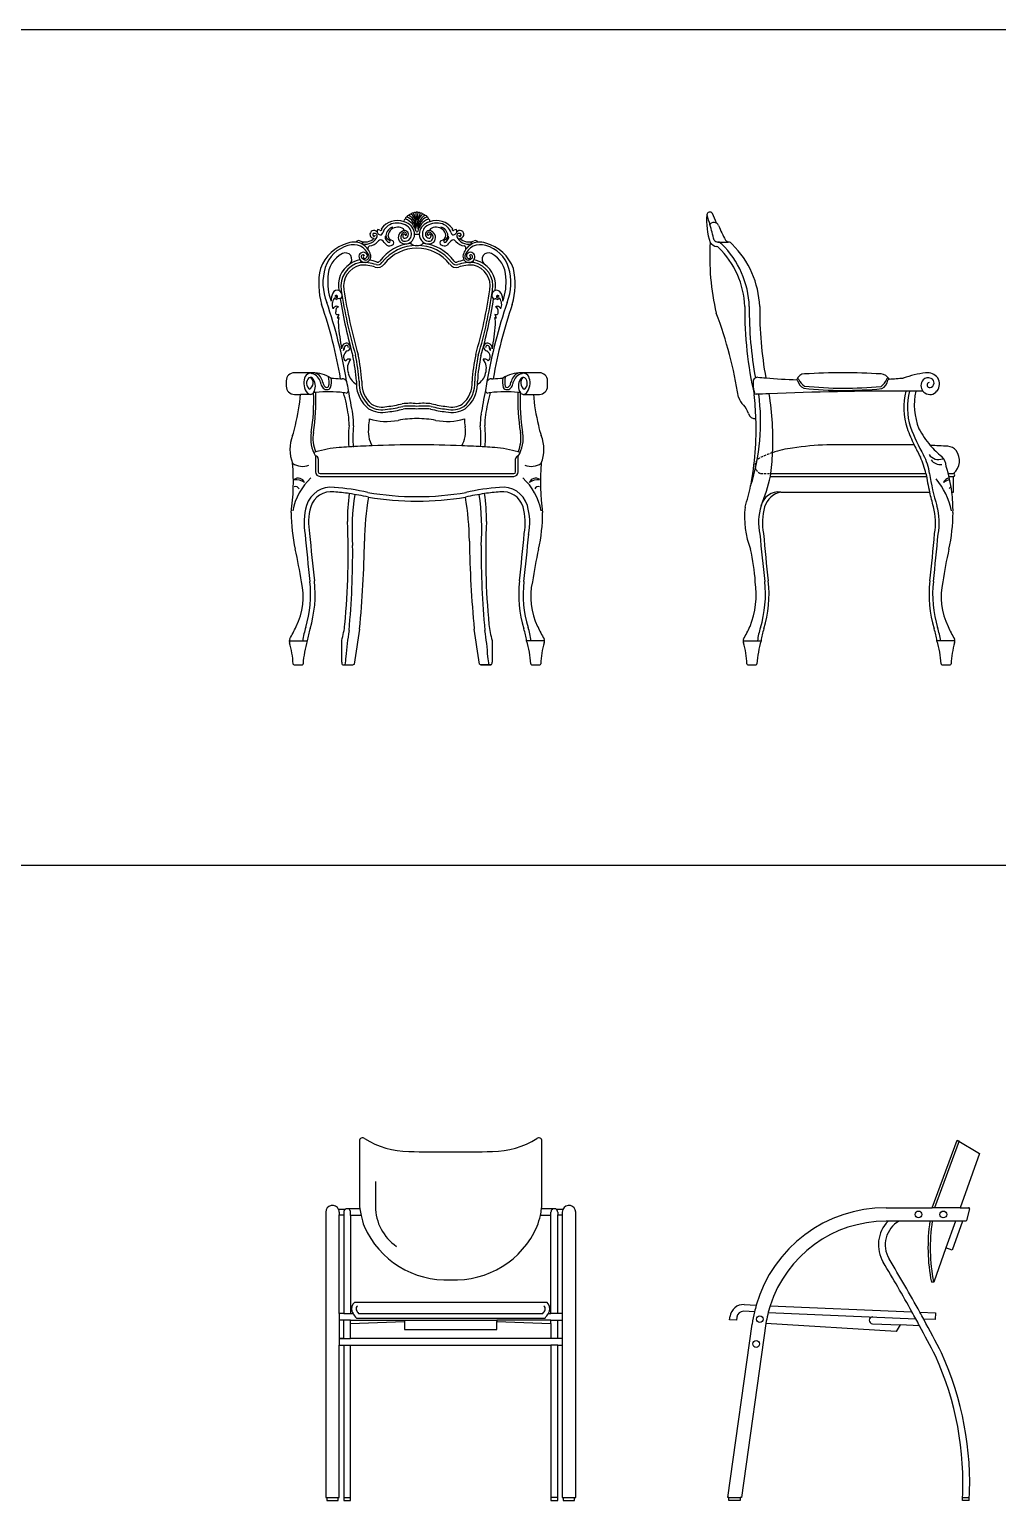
# Model space of a CAD drawing. Header units: millimetres. Extents: x -5421 to 13641, y 22290 to 34305.
# Drawn here: x -1442 to 707, y 24982 to 28247 of the extents above; entities that cross this region are included whole.
import ezdxf

# ---------------------------------------------------------------- set-up
doc = ezdxf.new("R2010")
doc.units = ezdxf.units.MM
doc.linetypes.add('DASHED', pattern=[0.75, 0.5, -0.25])
doc.layers.add('www.cad-blocks.net', color=7, linetype='Continuous')

# ---------------------------------------------------------------- blocks, each defined once
blk = doc.blocks.new('A$C0C622D93')
for p, q in [((284.7, 955.7), (295.3, 955.7)), ((0, 630.5), (0, 618.5)), ((58.1, 648.5), (18, 648.5)), ((562, 648.5), (521.9, 648.5)), ((580, 618.5), (580, 630.5)), ((18, 600.5), (31.6, 600.5)), ((53.8, 600.5), (31.6, 600.5)), ((526.2, 600.5), (548.4, 600.5)), ((548.4, 600.5), (562, 600.5)), ((65, 463.4), (65, 428.5)), ((71, 457.4), (71, 428.5)), ((509, 428.5), (509, 457.4)), ((515, 428.5), (515, 463.4)), ((75, 424.5), (505, 424.5)), ((75, 418.5), (505, 418.5)), ((6.7, 53.5), (46.6, 53.5)), ((573.3, 53.5), (533.4, 53.5)), ((17.4, 0), (34.9, 0)), ((125.6, 0), (147.9, 0)), ((454.4, 0), (432.1, 0)), ((432.1, 0), (454.4, 0)), ((545.1, 0), (562.6, 0))]:
    blk.add_line(p, q)
for centre, radius, start, end in [((246.7, 942.3), 44, 70.1734, 143.9433), ((243.5, 949.6), 30.7, 101.6299, 162.8477), ((245.6, 937.7), 42.8, 52.704, 101.1782), ((265.5, 985.5), 4.25, 105.9106, 204.0896), ((246.3, 941.3), 45.1, 63.475, 70.0888), ((268.2, 990.2), 3.91, 99.4806, 189.7365), ((250.7, 953.8), 38.3, 11.6411, 69.0888), ((256.6, 955.4), 28.1, 0.6962, 69.5858), ((271.2, 993.9), 3.67, 71.7645, 177.9303), ((254.3, 962.9), 33.9, 7.8528, 66.9989), ((276.1, 996.5), 3.82, 68.4323, 165.9505), ((256.7, 970.3), 31.3, 354.8543, 59.9654), ((280.9, 999.2), 3.48, 62.4724, 165.0947), ((259.2, 976.8), 29.6, 347.2743, 51.7413), ((285.4, 1001.3), 3.05, 47.614, 162.0088), ((241.5, 978.6), 47.3, 357.8584, 29.9906), ((290.8, 1000.6), 4.48, 100.1153, 138.5894), ((1191.1, 1084.9), 907.3, 185.1469, 186.1872), ((289.2, 1000.6), 4.48, 41.4106, 79.8847), ((-611.1, 1084.9), 907.3, 353.8128, 354.8531), ((338.5, 978.6), 47.3, 150.0094, 182.1416), ((320.8, 976.8), 29.6, 128.2587, 192.7257), ((329.3, 953.8), 38.3, 110.9112, 168.3589), ((323.3, 970.3), 31.3, 120.0346, 185.1457), ((325.7, 962.9), 33.9, 113.0011, 172.1472), ((294.6, 1001.3), 3.05, 17.9912, 132.386), ((323.4, 955.4), 28.1, 110.4142, 179.3038), ((299.1, 999.2), 3.48, 14.9053, 117.5276), ((303.9, 996.5), 3.82, 14.0495, 111.5677), ((308.8, 993.9), 3.67, 2.0697, 108.2355), ((334.4, 937.7), 42.8, 78.8218, 127.296), ((311.8, 990.2), 3.91, 350.2635, 80.5194), ((333.3, 942.3), 44, 109.8269, 116.6092), ((314.5, 985.5), 4.25, 335.9104, 74.0894), ((333.3, 942.3), 44, 36.0564, 109.8269), ((336.5, 949.6), 30.7, 17.1523, 78.3701), ((194.5, 955.5), 8.71, 34.9973, 273.896), ((176.7, 961.3), 27.2, 295.8968, 336.2893), ((194.9, 954.5), 3.12, 122.9335, 277.072), ((195.9, 952), 5.82, 343.9489, 117.9229), ((195, 953.5), 2.09, 277.0784, 7.1132), ((216.2, 961.6), 14.6, 162.7147, 184.5916), ((208.1, 961.6), 6.5, 190.2296, 255.3135), ((203.6, 958.4), 7.7, 57.2716, 99.9594), ((209.2, 959.5), 5.04, 235.9576, 349.6664), ((209.6, 966.4), 2.37, 220.3275, 49.6121), ((229.3, 948.9), 9.96, 165.7359, 194.2641), ((241.9, 951.4), 20.8, 104.1807, 175.9641), ((232.1, 953.5), 11, 183.3872, 240.322), ((246.2, 950.6), 20.6, 88.232, 171.8299), ((238, 953.6), 12.2, 180.5253, 259.5946), ((248.3, 950.5), 20.8, 55.6581, 94.1666), ((263.4, 948.6), 14.8, 111.6241, 223.561), ((263.5, 949.4), 9.35, 169.7057, 277.6903), ((268.7, 947.6), 14.9, 135.4339, 166.4126), ((262.7, 955.6), 8.34, 101.1455, 125.0505), ((262.2, 955.5), 4.81, 3.0152, 148.819), ((264.4, 952.3), 5.91, 163.4193, 237.733), ((261.5, 953.2), 2.87, 60.1417, 163.4193), ((258.3, 965), 3.11, 335.1557, 55.7731), ((262.7, 955.6), 8.34, 260.0331, 101.1455), ((265, 955.7), 1.99, 180.0591, 271.3125), ((263, 954.8), 14.8, 276.9048, 336.0357), ((265.3, 955.4), 1.75, 259.0581, 10.8805), ((255.9, 956.4), 21.9, 339.7176, 44.4966), ((264.5, 954.8), 20.2, 306.3366, 2.509), ((290, 963.4), 2.6, 226.0835, 313.9165), ((315.5, 954.8), 20.2, 177.4913, 233.6631), ((324.1, 956.4), 21.9, 135.5034, 200.2824), ((317, 954.8), 14.8, 203.9643, 263.0952), ((317.3, 955.6), 8.34, 78.8545, 279.9669), ((314.7, 955.4), 1.75, 169.1195, 280.9419), ((317.8, 955.5), 4.81, 31.181, 176.9848), ((315, 955.7), 1.99, 268.6875, 359.9409), ((316.5, 949.4), 9.35, 262.3097, 10.2943), ((318.5, 953.2), 2.87, 16.5807, 119.8583), ((321.7, 965), 3.11, 124.2269, 204.8442), ((315.6, 952.3), 5.91, 302.267, 16.5807), ((317.3, 955.6), 8.34, 54.9495, 78.8545), ((331.7, 950.5), 20.8, 85.8334, 124.3419), ((311.3, 947.6), 14.9, 13.5874, 44.5661), ((316.6, 948.6), 14.8, 316.439, 68.3759), ((333.8, 950.6), 20.6, 8.1701, 91.768), ((338.1, 951.4), 20.8, 4.0359, 75.8193), ((342, 953.6), 12.2, 280.4054, 359.4747), ((347.9, 953.5), 11, 299.678, 356.6128), ((350.7, 948.9), 9.96, 345.7359, 14.2641), ((370.8, 959.5), 5.04, 190.3336, 304.0424), ((370.4, 966.4), 2.37, 130.3879, 319.6725), ((376.4, 958.4), 7.7, 80.0406, 122.7284), ((371.9, 961.6), 6.5, 284.6865, 349.7704), ((363.8, 961.6), 14.6, 355.4084, 17.2853), ((384.1, 952), 5.82, 62.0771, 196.0511), ((385.5, 955.5), 8.71, 266.104, 145.0027), ((403.3, 961.3), 27.2, 203.7107, 244.1032), ((385, 953.5), 2.09, 172.8868, 262.9216), ((385.1, 954.5), 3.12, 262.928, 57.0665), ((160.1, 849.5), 89.5, 105.0209, 160.1952), ((156.4, 860.1), 73.2, 105.4442, 162.4373), ((131.2, 900.2), 14.3, 312.5937, 116.8845), ((150.4, 900.2), 38.2, 82.8663, 110.7454), ((148.9, 895.8), 36.9, 19.5514, 108.9572), ((160.8, 935.6), 6.2, 66.3344, 155.8394), ((150.4, 900.2), 38.2, 36.4496, 82.8743), ((170.9, 906.2), 9.55, 55.2559, 192.0683), ((175.2, 967.3), 28.6, 245.5427, 314.1375), ((170.4, 935.9), 1.69, 45.2496, 257.4788), ((176, 958.8), 25.2, 256.325, 299.6925), ((187, 924.2), 5.99, 110.0464, 192.6724), ((150.4, 900.2), 38.2, 15.2963, 36.4496), ((180.7, 960.4), 30.9, 278.0044, 317.238), ((209.6, 936.3), 7.05, 71.9452, 152.9709), ((287.4, 835.9), 100.3, 96.1511, 142.9109), ((100.3, 820), 166, 42.2548, 47.8057), ((290, 833), 98, 89.9713, 142.3208), ((290, 833), 92, 89.9694, 142.1844), ((242.1, 958.1), 25.3, 207.4939, 232.1104), ((229.3, 943.2), 13.1, 242.2533, 300.7501), ((228.1, 940), 2.44, 229.4407, 39.6234), ((224, 936.9), 7.54, 37.9718, 69.4815), ((233.6, 936.7), 5.36, 296.9756, 65.1748), ((264.5, 954.8), 20.2, 234.1788, 306.3369), ((279.3, 937.2), 3.09, 155.4977, 212.536), ((287, 944), 13.3, 219.2774, 282.9313), ((293, 944), 13.3, 257.0687, 320.7226), ((290, 833), 98, 37.6792, 90.0287), ((290, 833), 92, 37.8156, 90.0306), ((300.7, 937.2), 3.09, 327.3962, 24.5701), ((292.6, 835.9), 100.3, 37.0891, 83.8489), ((315.5, 954.8), 20.2, 233.6631, 305.8212), ((346.4, 936.7), 5.36, 114.8252, 243.0244), ((350.7, 943.2), 13.1, 239.2499, 297.7467), ((351.9, 940), 2.44, 140.3766, 310.5593), ((356, 936.9), 7.54, 110.5185, 142.0282), ((337.9, 958.1), 25.3, 307.8896, 332.5061), ((479.7, 820), 166, 132.1943, 137.7452), ((370.4, 936.3), 7.05, 27.0291, 108.0548), ((399.3, 960.4), 30.9, 222.762, 261.9956), ((404.8, 967.3), 28.6, 225.8625, 294.4573), ((404, 958.8), 25.2, 240.3075, 283.675), ((429.6, 900.2), 38.2, 143.5504, 164.7037), ((393, 924.2), 5.99, 347.3276, 69.9536), ((431.1, 895.8), 36.9, 71.0428, 160.4486), ((429.6, 900.2), 38.2, 97.1257, 143.5504), ((409.1, 906.2), 9.55, 347.9317, 124.7441), ((409.6, 935.9), 1.69, 282.5212, 134.7504), ((419.2, 935.6), 6.2, 24.1606, 113.6656), ((429.6, 900.2), 38.2, 69.2626, 97.1257), ((448.8, 900.2), 14.3, 63.1155, 227.4063), ((419.9, 849.5), 89.5, 19.8048, 74.9791), ((423.6, 860.1), 73.2, 17.5627, 74.5558), ((197.8, 847.8), 116.4, 162.7852, 201.9433), ((151.3, 860.4), 58.9, 116.8557, 179.6785), ((173.5, 841.9), 57.9, 124.2708, 190.8638), ((174.5, 841), 53.2, 101.537, 190.4604), ((174.5, 841), 47.2, 102.0238, 190.4621), ((174.5, 841), 59.2, 100.6656, 124.6518), ((174.6, 906.6), 13.3, 190.0677, 320.6493), ((169.9, 802.9), 90.4, 70.8618, 93.7895), ((169.9, 802.9), 84.4, 70.8205, 93.5102), ((170.4, 906), 4.11, 38.8955, 202.9073), ((178.9, 912.4), 14.6, 212.8915, 241.2267), ((174.1, 905.3), 3.34, 100.0939, 255.6022), ((175.9, 906.4), 7.94, 239.1622, 12.835), ((174, 908.3), 6.23, 263.5898, 68.4691), ((174.6, 906.6), 13.3, 320.6493, 16.3365), ((169.9, 802.9), 96.4, 70.9114, 81.0702), ((202.9, 899), 17.2, 251.9279, 326.1529), ((202.9, 899), 11.2, 252.1868, 327.0825), ((202.9, 899), 5.25, 252.7898, 329.2545), ((377.1, 899), 17.2, 213.8471, 288.0721), ((377.1, 899), 11.2, 212.9175, 287.8132), ((377.1, 899), 5.25, 210.7455, 287.2102), ((410.1, 802.9), 96.4, 99.1143, 109.0886), ((410.1, 802.9), 90.4, 86.2105, 109.1382), ((410.1, 802.9), 84.4, 86.4898, 109.1795), ((405.4, 906.3), 13.3, 162.2978, 217.842), ((405.4, 906.3), 13.3, 217.842, 351.2981), ((404.1, 906.4), 7.94, 167.165, 300.8378), ((406, 908.3), 6.23, 111.5309, 276.4102), ((409.6, 906), 4.11, 337.0927, 141.1045), ((405.9, 905.3), 3.34, 284.3978, 79.9061), ((401.1, 912.4), 14.6, 298.7733, 327.1085), ((405.5, 841), 47.2, 349.5379, 77.9762), ((405.5, 841), 53.2, 349.5396, 78.463), ((405.5, 841), 59.2, 55.3482, 79.1996), ((405.5, 841), 59.2, 350.3708, 55.3482), ((428.7, 860.4), 58.9, 0.3215, 63.1443), ((382.2, 847.8), 116.4, 338.0567, 17.2148), ((227.5, 845), 155.6, 167.0856, 196.7378), ((221.9, 850.6), 130, 175.5196, 199.4172), ((358.1, 850.6), 130, 340.5828, 4.4804), ((352.5, 845), 155.6, 343.2622, 12.9144), ((136.1, 808.5), 36.8, 152.8238, 181.7583), ((113.2, 820.6), 10.9, 71.8066, 154.3023), ((110.5, 817.1), 3.11, 309.0583, 168.4678), ((108.9, 814.5), 3.56, 3.4742, 114.0519), ((111.9, 820), 11.9, 3.2662, 66.9059), ((116.1, 819.6), 7.77, 298.1647, 8.3955), ((1131.9, 977.2), 1020.2, 188.2216, 196.5063), ((1130.5, 977.1), 1012.8, 188.2122, 196.522), ((-550.5, 977.1), 1012.8, 343.478, 351.7878), ((-551.9, 977.2), 1020.2, 343.4937, 351.7784), ((462.9, 819.2), 6.84, 166.8833, 247.3989), ((467, 820.8), 10.8, 109.641, 180.1869), ((466.8, 820.6), 10.9, 105.6833, 108.1934), ((466.8, 820.6), 10.9, 25.6977, 105.6833), ((469.5, 817.1), 3.11, 11.5322, 230.9417), ((471.1, 814.5), 3.56, 65.9481, 176.5258), ((443.9, 808.5), 36.8, 358.2417, 27.1762), ((-969.8, 444), 1107.1, 9.948, 18.7663), ((-958.6, 445.9), 1108, 9.5647, 18.8709), ((126.8, 799.5), 25, 172.8972, 202.3081), ((122.9, 800.4), 21, 142.6624, 174.2143), ((112, 787.1), 8.79, 64.886, 160.4999), ((108.3, 811.7), 2.48, 316.9974, 144.7331), ((114.3, 782), 4.98, 153.5555, 239.195), ((119.5, 785.9), 9.89, 112.622, 189.8001), ((117.8, 801.2), 11.7, 80.1367, 130.938), ((1209.1, 987.9), 1103.3, 189.1355, 195.8985), ((-629.1, 987.9), 1103.3, 344.1015, 350.8703), ((1605.6, 426), 1177.9, 161.2672, 170.0727), ((1549.8, 444), 1107.1, 161.2337, 170.052), ((462.9, 819.2), 6.84, 247.3989, 274.4187), ((464.3, 804.4), 7.98, 44.9337, 96.1888), ((468, 787.1), 8.79, 19.5001, 115.114), ((460.5, 785.9), 9.89, 350.1999, 67.378), ((465.7, 782), 4.98, 300.805, 26.4445), ((471.7, 811.7), 2.48, 35.2669, 223.0026), ((457.1, 800.4), 21, 5.7857, 37.3376), ((453.2, 799.5), 25, 337.6919, 7.1028), ((113.6, 782.7), 5.31, 248.9282, 306.5051), ((106.3, 777.9), 10.4, 310.3276, 2.4998), ((114.1, 773.7), 3.88, 254.4552, 313.5893), ((165.3, 759.3), 49.9, 166.5189, 184.7456), ((686.8, 802.7), 573.1, 184.7536, 190.1394), ((-106.8, 802.7), 573.1, 349.8606, 355.2464), ((466.4, 782.7), 5.31, 233.4949, 291.0718), ((473.7, 777.9), 10.4, 177.5002, 229.6724), ((465.9, 773.7), 3.88, 226.4107, 285.5448), ((414.7, 759.3), 49.9, 355.2544, 13.4811), ((134.8, 702), 12.2, 110.0684, 181.2223), ((140.2, 698), 13.6, 133.6408, 181.9839), ((118.5, 705.1), 11.1, 316.8723, 6.8231), ((143.8, 682.5), 16.9, 120.0824, 169.8766), ((133.4, 705.4), 8.52, 283.8472, 108.9494), ((133.8, 704.7), 4.38, 65.4232, 132.7386), ((134.2, 706), 2.92, 319.2433, 62.4585), ((-263.1, 600.7), 419.8, 3.9715, 11.6747), ((-263.1, 600.7), 425.8, 3.9158, 11.7397), ((-263.1, 600.7), 431.8, 3.8587, 11.8036), ((843.1, 600.7), 431.8, 168.1964, 176.1413), ((843.1, 600.7), 425.8, 168.2603, 176.0842), ((843.1, 600.7), 419.8, 168.3253, 176.0285), ((446.6, 705.4), 8.52, 71.0506, 256.1528), ((445.8, 706), 2.92, 117.5415, 220.7567), ((446.2, 704.7), 4.38, 47.2614, 114.5768), ((436.2, 682.5), 16.9, 10.1234, 59.9176), ((439.8, 698), 13.6, 358.0161, 46.3592), ((445.2, 702), 12.2, 358.7777, 69.9316), ((461.5, 705.1), 11.1, 173.1769, 223.1277), ((137.6, 683.8), 10.5, 171.0523, 236.9176), ((140.6, 667.1), 11.7, 78.7481, 137.642), ((168.5, 658.3), 32.7, 141.5905, 199.899), ((439.4, 667.1), 11.7, 42.358, 101.2519), ((411.5, 658.3), 32.7, 340.101, 38.4095), ((442.4, 683.8), 10.5, 303.0824, 8.9477), ((18, 630.5), 18, 90, 180), ((72.7, 625.5), 33.9, 160.7258, 220.9089), ((53.7, 633.7), 13.4, 105.1199, 166.9028), ((60.9, 625.2), 16, 131.911, 236.0297), ((59.1, 618.2), 29.8, 96.6516, 107.4262), ((53.7, 631.2), 6.86, 23.7563, 121.2117), ((42.3, 626.2), 17.2, 304.0104, 43.3282), ((56.2, 647.7), 0.531, 90.3383, 179.5991), ((58.2, 650.2), 3.57, 223.5369, 261.5854), ((59.6, 631.9), 16.7, 71.2852, 101.773), ((49.2, 620), 28, 14.9441, 72.2149), ((58, 569.6), 78.9, 58.1938, 89.908), ((36.8, 618.5), 27.9, 327.859, 33.5721), ((54, 622.4), 27.6, 9.86, 66.7079), ((82.2, 626.8), 6.04, 175.479, 209.8151), ((93.1, 626.1), 16.2, 188.4094, 227.5869), ((85, 626.8), 3.77, 174.5771, 216.5341), ((93.1, 626.1), 11.2, 188.2368, 228.5616), ((53.1, 628.3), 42.1, 345.6955, 16.2111), ((50.5, 629), 49.7, 344.3065, 8.9423), ((129.8, 936.8), 301.7, 264.2461, 268.2744), ((129.8, 936.8), 301.7, 268.2744, 268.941), ((123.9, 622.9), 12.3, 29.7953, 88.5543), ((-270.3, 549), 412.7, 8.3407, 11.1807), ((172.6, 654.3), 35.7, 191.6618, 241.3149), ((227.8, 625.1), 72.3, 176.2699, 181.6137), ((227.8, 625.1), 72.3, 181.6137, 231.3263), ((227.8, 625.1), 66.3, 175.9295, 230.972), ((227.8, 625.1), 60.3, 175.542, 230.5423), ((352.2, 625.1), 60.3, 309.4577, 4.458), ((352.2, 625.1), 66.3, 309.028, 4.0705), ((352.2, 625.1), 72.3, 308.6737, 358.3863), ((352.2, 625.1), 72.3, 358.3863, 3.7301), ((407.4, 654.3), 35.7, 298.6851, 348.3382), ((850.3, 549), 412.7, 168.8193, 171.6593), ((456.1, 622.9), 12.3, 91.4457, 150.2047), ((450.2, 936.8), 301.7, 271.059, 271.7256), ((450.2, 936.8), 301.7, 271.7256, 275.7539), ((529.5, 629), 49.7, 171.0577, 195.6935), ((522, 569.6), 78.9, 90.092, 121.8062), ((526.9, 628.3), 42.1, 163.7889, 194.3045), ((486.9, 626.1), 11.2, 311.4384, 351.7632), ((486.9, 626.1), 16.2, 312.4131, 351.5906), ((495, 626.8), 3.77, 323.4659, 5.4229), ((526, 622.4), 27.6, 113.2921, 170.14), ((497.8, 626.8), 6.04, 330.1849, 4.521), ((530.8, 620), 28, 107.7851, 165.0559), ((520.6, 629.3), 19.2, 80.2944, 106.6474), ((543.2, 618.5), 27.9, 146.4279, 212.141), ((526.3, 631.2), 6.86, 58.7883, 156.2437), ((537.7, 626.2), 17.2, 136.6718, 235.9896), ((521.8, 650.2), 3.57, 278.4146, 316.4631), ((523.8, 647.7), 0.531, 0.4009, 89.6617), ((520.9, 618.2), 29.8, 72.5738, 83.3484), ((519.1, 625.2), 16, 303.9703, 48.089), ((526.3, 633.7), 13.4, 13.0972, 74.8801), ((507.3, 625.5), 33.9, 319.0911, 19.2742), ((562, 630.5), 18, 0, 90), ((18, 618.5), 18, 180, 270), ((-360, 630.7), 392.7, 345.4685, 355.5969), ((53.5, 609.4), 8.94, 223.3027, 320.0962), ((-398.9, 587), 459.9, 351.0826, 2.1297), ((-393.9, 587), 459.9, 351.0826, 2.2016), ((93.8, 339.6), 266.6, 96.0676, 97.1447), ((93.8, 339.6), 266.6, 82.8367, 96.0676), ((89.7, 621.3), 10.4, 223.5004, 326.163), ((89.7, 621.3), 5.43, 221.7499, 321.1892), ((-187.1, 509.5), 328.1, 7.9196, 16.757), ((93.8, 339.6), 266.6, 81.6113, 82.8367), ((132.5, 608.9), 5.56, 272.1344, 359.7024), ((-1330.2, 311.5), 1498.1, 9.4011, 11.4488), ((2371.5, 226.6), 1967.1, 168.7954, 170.3548), ((447.5, 608.9), 5.56, 180.2976, 267.8656), ((767.1, 509.5), 328.1, 163.243, 172.0804), ((486.2, 339.6), 266.6, 97.1633, 98.3887), ((486.2, 339.6), 266.6, 83.9324, 97.1633), ((490.3, 621.3), 10.4, 213.837, 316.4996), ((490.3, 621.3), 5.43, 218.8108, 318.2501), ((973.9, 587), 459.9, 177.7984, 188.9174), ((486.2, 339.6), 266.6, 82.8553, 83.9324), ((978.9, 587), 459.9, 177.8703, 188.9174), ((526.5, 609.4), 8.94, 219.9038, 316.6973), ((940, 630.7), 392.7, 184.4031, 194.5315), ((562, 618.5), 18, 270, 0), ((21.8, 535.7), 127.6, 357.6998, 9.242), ((213.2, 619.8), 59.6, 239.1001, 281.962), ((213.2, 619.8), 53.6, 239.5337, 282.2018), ((213.2, 619.8), 47.6, 240.0711, 282.4879), ((177.5, 922.9), 352.6, 277.5031, 283.0931), ((177.5, 922.9), 358.6, 277.5437, 283.0447), ((177.5, 922.9), 364.6, 277.5812, 282.9964), ((274.2, 449.9), 130.7, 83.0603, 97.4099), ((274.2, 449.9), 124.7, 82.7247, 97.2753), ((274.2, 449.9), 118.7, 82.3549, 97.1318), ((305.8, 449.9), 130.7, 82.5901, 96.9397), ((305.8, 449.9), 124.7, 82.7247, 97.2753), ((305.8, 449.9), 118.7, 82.8682, 97.6451), ((402.5, 922.9), 364.6, 257.0036, 262.4188), ((402.5, 922.9), 358.6, 256.9553, 262.4563), ((402.5, 922.9), 352.6, 256.9069, 262.4969), ((366.8, 619.8), 59.6, 258.038, 300.8999), ((366.8, 619.8), 53.6, 257.7982, 300.4663), ((366.8, 619.8), 47.6, 257.5121, 299.9289), ((558.2, 535.7), 127.6, 170.758, 182.3002), ((-94.3, 550.3), 115.9, 339.1422, 350.9647), ((21.8, 535.7), 117.6, 357.8635, 9.2966), ((388.6, 504.3), 250.8, 173.8108, 184.6994), ((388.6, 504.3), 240.8, 173.7292, 184.9397), ((244.7, 517.9), 62.7, 170.4951, 210.2531), ((79.6, 546.6), 104.9, 349.9454, 359.6548), ((222.8, 673.4), 133.1, 253.2736, 280.9354), ((290, 325.5), 221.2, 90, 100.9354), ((290, 325.5), 221.2, 79.0646, 90), ((357.2, 673.4), 133.1, 259.0646, 286.7264), ((335.3, 517.9), 62.7, 329.7469, 9.5049), ((500.4, 546.6), 104.9, 180.3452, 190.0546), ((191.4, 504.3), 240.8, 355.2402, 6.2708), ((558.2, 535.7), 117.6, 170.7034, 182.1365), ((191.4, 504.3), 250.8, 355.3006, 6.1892), ((674.3, 550.3), 115.9, 189.0353, 200.8578), ((91.6, 478.3), 83.5, 158.3817, 201.6183), ((129.6, 502.3), 75.4, 169.7036, 211.0394), ((134.6, 502.3), 75.4, 169.7036, 203.1058), ((445.4, 502.3), 75.4, 336.8942, 10.2964), ((450.4, 502.3), 75.4, 328.9606, 10.2964), ((488.4, 478.3), 83.5, 338.3817, 21.6183), ((133.1, 254.1), 228.8, 107.2418, 108.3943), ((65, 457.4), 6, 0.0198, 89.9918), ((133.1, 254.1), 228.8, 93.9245, 107.2418), ((303.2, -2329.2), 2817.8, 93.3469, 93.7806), ((303.2, -2329.2), 2817.8, 92.291, 93.3469), ((303.2, -2329.2), 2817.8, 90.2686, 92.291), ((276.8, -2329.2), 2817.8, 87.709, 89.7314), ((276.8, -2329.2), 2817.8, 86.6531, 87.709), ((276.8, -2329.2), 2817.8, 86.2194, 86.6531), ((446.9, 254.1), 228.8, 72.7582, 86.0755), ((515, 457.4), 6, 90.0082, 179.9802), ((446.9, 254.1), 228.8, 71.6057, 72.7582), ((-459.5, 406.3), 475.3, 351.7872, 4.9823), ((35.9, 477.9), 37.4, 234.1105, 292.7365), ((75, 428.5), 10, 180, 270), ((75, 428.5), 4, 180, 270), ((505, 428.5), 10, 270, 0), ((505, 428.5), 4, 270, 0), ((544.1, 477.9), 37.4, 247.2635, 305.8895), ((1039.5, 406.3), 475.3, 175.0177, 188.2128), ((144.7, 317), 132.9, 132.5227, 169.0906), ((26.7, 399.6), 14.8, 20.725, 128.5134), ((20.5, 376.9), 34.3, 54.2804, 94.958), ((20.2, 386.5), 9.39, 26.5836, 106.1922), ((99.7, 337.1), 57.4, 82.8592, 162.7961), ((59.4, -178.2), 574.2, 77.7631, 85.3077), ((520.6, -178.2), 574.2, 94.6923, 102.2369), ((480.3, 337.1), 57.4, 17.2039, 97.1408), ((435.3, 317), 132.9, 10.9094, 47.4773), ((553.3, 399.6), 14.8, 51.4866, 159.275), ((559.5, 376.9), 34.3, 85.042, 125.7196), ((559.8, 386.5), 9.39, 73.8078, 153.4164), ((99.7, 337.1), 47.4, 82.8592, 162.7961), ((59.4, -178.2), 564.2, 81.8057, 85.3077), ((534.6, 322.7), 398.9, 171.7117, 180.6562), ((40.8, -293.3), 680.7, 77.9964, 81.6394), ((657.6, 301.2), 511.6, 171.3213, 184.0432), ((834.4, 264.2), 661, 170.5635, 179.0927), ((289, 997.5), 624, 260.0047, 270.0888), ((289, 997.5), 634, 260.3188, 270.0888), ((291, 997.5), 624, 269.9112, 279.9953), ((291, 997.5), 634, 269.9112, 279.6812), ((529.7, -240.4), 627, 98.2078, 102.1627), ((-254.4, 264.2), 661, 0.9073, 9.4365), ((-77.6, 301.2), 511.6, 355.9568, 8.6787), ((520.6, -178.2), 564.2, 94.6923, 98.1943), ((45.4, 322.7), 398.9, 359.3438, 8.2883), ((480.3, 337.1), 47.4, 17.2039, 97.1408), ((382.3, 338.4), 371.4, 180, 192.709), ((179.3, 315.7), 139.8, 164.1874, 190.8015), ((179.3, 315.7), 129.8, 164.1874, 190.8015), ((400.7, 315.7), 129.8, 349.1985, 15.8126), ((400.7, 315.7), 139.8, 349.1985, 15.8126), ((197.7, 338.4), 371.4, 347.291, 0), ((-1476.6, 243.6), 1614, 354.5293, 2.6461), ((2056.6, 243.6), 1614, 177.3539, 185.4707), ((4059.5, 645.9), 4033.4, 185.0557, 186.5597), ((4059.5, 645.9), 4023.4, 185.0557, 186.5597), ((-1664.6, 247.9), 1812, 354.5646, 0.5426), ((-2265, 310.8), 2438.8, 354.5595, 359.1522), ((2845, 310.8), 2438.8, 180.8478, 185.4405), ((2244.6, 247.9), 1812, 179.4574, 185.4354), ((-3479.5, 645.9), 4023.4, 353.4403, 354.9443), ((-3479.5, 645.9), 4033.4, 353.4403, 354.9443), ((-1013.9, 23.5), 1059.9, 8.7393, 12.709), ((1593.9, 23.5), 1059.9, 167.291, 171.2607), ((-110.9, 151.2), 148.4, 333.5696, 12.9967), ((-202.4, 156.7), 256.5, 343.313, 6.3755), ((-202.4, 156.7), 266.5, 343.313, 6.3755), ((782.4, 156.7), 266.5, 173.6245, 196.687), ((782.4, 156.7), 256.5, 173.6245, 196.687), ((690.9, 151.2), 148.4, 167.0033, 206.4304), ((-508.4, 337.7), 587.4, 331.5158, 334.5385), ((181.8, 35.7), 146.4, 160.9434, 172.988), ((181.8, 35.7), 136.4, 160.9434, 172.4709), ((-72, 110.7), 203.1, 343.7476, 354.0914), ((690, -18), 558.7, 170.2886, 176.2628), ((8284.4, -1182.5), 8219.1, 171.1674, 171.71772), ((-7704.4, -1182.5), 8219.1, 8.28228, 8.8326), ((-110, -18), 558.7, 3.7372, 9.7114), ((652, 110.7), 203.1, 185.9086, 196.2524), ((398.2, 35.7), 136.4, 7.5291, 19.0566), ((398.2, 35.7), 146.4, 7.012, 19.0566), ((1088.4, 337.7), 587.4, 205.4615, 208.4842), ((16.7, 52.7), 10, 151.5158, 199.6281), ((-165.9, -2.9), 180.9, 1.6329, 16.7852), ((244, -8.5), 206.9, 162.5506, 176.9358), ((-2522.9, 13.7), 2646.2, 359.829, 0.8681), ((3102.9, 13.7), 2646.2, 179.1319, 180.171), ((336, -8.5), 206.9, 3.0642, 17.4494), ((745.9, -2.9), 180.9, 163.2148, 178.3671), ((563.3, 52.7), 10, 340.3719, 28.4842), ((17.4, 2.5), 2.5, 185.0822, 270), ((34.9, 2.5), 2.5, 270, 1.1063), ((128.4, 4.5), 5.29, 165.3748, 238.2699), ((415.3, -27.3), 286.5, 170.8123, 174.5135), ((135.8, 30.3), 32.6, 291.872, 297.9551), ((444.2, 30.3), 32.6, 242.0449, 248.128), ((166.7, -27), 284.5, 5.4463, 9.1942), ((451.6, 4.5), 5.29, 301.7301, 14.6252), ((545.1, 2.5), 2.5, 178.8937, 270), ((562.6, 2.5), 2.5, 270, 354.9178)]:
    blk.add_arc(centre, radius, start, end)
blk = doc.blocks.new('A$C041A3FD3')
for p, q in [((24.4, 938.4), (24.7, 938.4)), ((24.7, 938.4), (47.7, 938.4)), ((47.7, 938.4), (47.7, 938.4)), ((414.8, 488.5), (266.6, 488.5)), ((142, 424.5), (486.4, 424.5)), ((536.1, 424.5), (547.7, 424.5)), ((141.2, 418.5), (487.4, 418.5)), ((537.6, 418.5), (547.7, 418.5)), ((547.7, 383.5), (547.7, 418.5)), ((164.3, 383.5), (494.4, 383.5)), ((544.1, 383.5), (547.7, 383.5)), ((80.7, 53.5), (120.5, 53.5)), ((550.7, 53.5), (510.8, 53.5)), ((91.3, 0), (108.8, 0)), ((522.5, 0), (540, 0))]:
    blk.add_line(p, q)
at = {"linetype": 'DASHED', "ltscale": 10}
blk.add_line((119.4, 424.5), (142, 424.5), dxfattribs=at)
for centre, radius, start, end in [((159, 986.8), 159.4, 175.6691, 197.9568), ((6.7, 998.4), 6.71, 28.196, 176.4091), ((15410.2, 5800), 16140.8, 197.30463, 197.38473), ((15.9, 970.9), 11.2, 60.9944, 144.7277), ((-127.9, 930.9), 157.3, 18.4324, 26.7079), ((15.9, 970.9), 11.2, 23.2752, 60.9944), ((-1129.8, 650.3), 1182.8, 14.3098, 16.0556), ((269.8, 1069.9), 261.3, 201.2372, 209.0955), ((545.5, 905.8), 539.1, 176.6055, 193.4136), ((24.6, 949.2), 20.8, 213.7054, 263.5176), ((24.4, 948.4), 10, 215.4464, 270), ((20.5, 919.8), 8.92, 50.1767, 78.0658), ((22.6, 924.6), 14, 41.1235, 81.3663), ((-109.9, 787.8), 194.4, 2.2331, 45.5696), ((-109.9, 787.8), 204.4, 2.1629, 45.5696), ((50.8, 949.5), 11.5, 215.1818, 254.5617), ((47.7, 928.4), 10, 30.9969, 90), ((-86.8, 787.6), 204.4, 2.1629, 45.5696), ((923.8, 786.7), 839.6, 179.4083, 192.8637), ((923.8, 786.7), 829.6, 179.3915, 190.4014), ((947, 786.5), 829.6, 179.3915, 190.3867), ((-843.2, 452.8), 924.3, 8.7951, 20.7745), ((173.1, 624.5), 70.4, 173.6798, 196.3054), ((113.7, 626.1), 12.3, 91.4457, 150.2047), ((285.4, 2609.3), 1978.4, 265.0124, 265.5241), ((285.4, 2609.3), 1978.4, 265.5241, 267.5245), ((216.6, 628.6), 17.2, 89.0671, 165.7751), ((199.3, 630.5), 2.31, 21.3246, 74.4368), ((201.7, 632.4), 2.86, 17.8678, 110.132), ((225, 635.8), 23.9, 190.5437, 246.2833), ((236, 647.4), 34.5, 204.1108, 236.1449), ((301.8, -672.9), 1321.3, 86.3156, 93.6844), ((384.4, 621.9), 24, 31.8595, 84.5499), ((370, 643.8), 30.7, 303.2198, 342.2991), ((378.1, 635.1), 24.1, 294.7388, 352.4891), ((402, 633.3), 3.01, 23.7682, 158.1175), ((405, 631.5), 3, 93.4597, 172.4891), ((285.4, 2609.3), 1978.4, 273.4597, 274.3719), ((527.9, 363.4), 288.2, 98.4422, 108.5518), ((494.6, 619.9), 19.3, 138.9297, 219.9713), ((491.1, 621.2), 16, 65.8148, 134.2858), ((488.2, 617), 31.6, 38.9658, 94.6723), ((494.7, 621.2), 5.85, 102.357, 281.7037), ((493.8, 625.9), 10.6, 281.0144, 68.6186), ((491, 623.7), 25.5, 321.5976, 31.2422), ((109.3, 607), 41.1, 198.177, 227.8611), ((-338.9, 538.3), 458.4, 342.0852, 7.8397), ((-579.2, 525.3), 688.5, 1.8013, 6.2711), ((110.1, 605.3), 4.71, 187.1387, 262.8852), ((427.2, -6522.8), 7130.5, 92.32261, 92.55342), ((427.2, -6522.8), 7130.5, 89.88458, 92.32261), ((-462.1, 500.5), 608.8, 357.2081, 9.5779), ((305, 1458.2), 849, 263.943, 275.6269), ((305, 1458.2), 844, 263.9988, 275.5664), ((589.2, 571.8), 152, 166.3281, 197.8763), ((427.2, -6522.8), 7130.5, 89.70502, 89.88458), ((589.2, 571.8), 144, 165.5611, 197.7959), ((602.7, 577.2), 142.1, 167.6386, 201.8659), ((427.2, -6522.8), 7130.5, 89.57769, 89.70502), ((494.6, 619.9), 19.3, 219.9713, 237.0735), ((495.4, 619.4), 19.3, 234.1476, 323.5964), ((40, 539.8), 55.7, 19.358, 41.3418), ((106.7, 561.2), 14.5, 191.9936, 279.2756), ((-576.7, 525.2), 686.1, 349.2566, 1.8125), ((919.5, 705.5), 508, 200.8002, 205.3232), ((919.5, 705.5), 500, 200.8238, 208.7292), ((645.5, 616.1), 197.3, 207.726, 220.7859), ((-462.1, 500.5), 608.8, 352.2597, 357.224), ((221.5, 245.1), 238.3, 97.4673, 108.5931), ((300.2, -269.3), 758.6, 92.5412, 98.3112), ((424.4, -1361.9), 1850.4, 88.8886, 90.2983), ((919.5, 705.5), 508, 205.3232, 208.7789), ((252.4, 366.5), 241.1, 13.9386, 23.067), ((383.4, 410.4), 112, 7.3787, 29.2732), ((514.5, 481.6), 25.8, 214.4458, 290.8388), ((424.4, -1361.9), 1850.4, 86.5775, 87.7795), ((645.5, 616.1), 197.3, 220.7859, 230.8585), ((499.1, 439.2), 32.4, 2.5616, 47.4449), ((532.8, 457.4), 27.9, 41.0757, 85.7654), ((522.6, 453.6), 38.3, 310.7975, 35.4353), ((993, 501.3), 512.3, 188.6132, 193.2847), ((1032.8, 509.8), 545.1, 188.9716, 196.6875), ((518.6, 470.6), 25.9, 217.1017, 276.5449), ((231.9, 344.2), 314.6, 7.1807, 17.8466), ((547.7, 421.5), 3, 270.1224, 89.8776), ((-446.6, 514.1), 556.3, 342.8511, 347.881), ((-279.8, 515.1), 431.9, 337.9955, 347.0809), ((374.8, 304.7), 172.5, 12.5233, 38.904), ((539.5, 399.6), 14.8, 93.4105, 159.275), ((545.7, 376.9), 34.3, 100.5721, 125.7196), ((546, 386.5), 9.39, 112.3898, 153.4164), ((159.3, 344.1), 39.8, 82.7756, 166.661), ((173.6, 337.1), 47.4, 101.2871, 162.7961), ((-180.4, 187.5), 702.7, 13.4611, 16.1981), ((231.9, 344.2), 314.6, 358.9389, 7.1807), ((279.5, 327.5), 195.8, 173.3896, 201.2092), ((233, 316.6), 118.2, 161.9285, 193.0604), ((253.3, 315.7), 129.8, 164.1874, 190.8015), ((378.1, 315.7), 129.8, 349.1985, 15.8126), ((378.1, 315.7), 137.8, 349.1985, 15.8126), ((175.1, 338.4), 371.4, 347.291, 0), ((4133.5, 645.9), 4031.4, 185.0557, 186.5597), ((4133.5, 645.9), 4023.4, 185.0557, 186.5597), ((-3502.1, 645.9), 4023.4, 353.4403, 354.9443), ((-3502.1, 645.9), 4031.4, 353.4403, 354.9443), ((-301.6, 160.9), 409.9, 3.3038, 13.5113), ((1571.3, 23.5), 1059.9, 167.291, 171.2607), ((-80.3, 156.3), 190, 338.0103, 8.556), ((-128.4, 156.7), 258.5, 343.313, 6.3755), ((-128.4, 156.7), 266.5, 343.313, 6.3755), ((759.8, 156.7), 266.5, 173.6245, 196.687), ((759.8, 156.7), 258.5, 173.6245, 196.687), ((668.3, 151.2), 148.4, 167.0033, 206.4304), ((-434.5, 337.7), 587.4, 331.5158, 334.5385), ((255.7, 35.7), 144.4, 160.9434, 172.8903), ((255.7, 35.7), 136.4, 160.9434, 172.4709), ((375.6, 35.7), 136.4, 7.5291, 19.0566), ((375.6, 35.7), 144.4, 7.1097, 19.0566), ((1065.8, 337.7), 587.4, 205.4615, 208.4842), ((90.6, 52.7), 10, 151.5158, 199.6281), ((-92, -2.9), 180.9, 1.6329, 16.7852), ((318, -8.5), 206.9, 162.5506, 176.9358), ((313.4, -8.5), 206.9, 3.0642, 17.4494), ((723.3, -2.9), 180.9, 163.2148, 178.3671), ((540.7, 52.7), 10, 340.3719, 28.4842), ((91.3, 2.5), 2.5, 185.0822, 270), ((108.8, 2.5), 2.5, 270, 1.1063), ((522.5, 2.5), 2.5, 178.8937, 270), ((540, 2.5), 2.5, 270, 354.9178)]:
    blk.add_arc(centre, radius, start, end)
for centre, radius, start, end in [((126.5, 442.4), 19.2, 117.8684, 248.4129), ((221.5, 245.1), 238.3, 108.5931, 115.898)]:
    blk.add_arc(centre, radius, start, end, dxfattribs=at)
blk = doc.blocks.new('A$C5EE462F4')
for p, q in [((75, 798.1), (75, 655)), ((480, 655), (480, 798.1)), ((110.4, 708), (110.4, 652.8)), ((0, 640), (0, 7)), ((43, 646), (28.7, 646)), ((30, 640), (30, 634)), ((30, 634), (40, 634)), ((30, 415), (30, 634)), ((40, 640), (40, 634)), ((40, 634), (40, 415)), ((75.9, 647.5), (47.5, 647.5)), ((55, 632.5), (55, 640)), ((78.5, 632.5), (55, 632.5)), ((55, 632.5), (55, 415)), ((500, 632.5), (476.5, 632.5)), ((507.5, 647.5), (479.1, 647.5)), ((500, 632.5), (500, 640)), ((500, 415), (500, 632.5)), ((526.3, 646), (512, 646)), ((515, 640), (515, 634)), ((515, 415), (515, 634)), ((515, 634), (525, 634)), ((525, 640), (525, 634)), ((525, 634), (525, 415)), ((555, 7), (555, 640)), ((64.3, 440), (490.7, 440)), ((40, 415), (30, 415)), ((30, 415), (30, 400)), ((30, 400), (30, 360)), ((40, 400), (30, 400)), ((40, 415), (55, 415)), ((40, 360), (40, 400)), ((55, 400), (40, 400)), ((55, 415), (60.8, 415)), ((55, 400), (174.9, 400)), ((55, 393), (55, 400)), ((55, 393), (175, 397.5)), ((55, 360), (55, 393)), ((68.1, 405), (486.9, 405)), ((72.7, 415), (482.3, 415)), ((174.9, 400), (380.1, 400)), ((174.9, 400), (175, 397.5)), ((175, 397.5), (174.9, 390)), ((380.1, 400), (380, 397.5)), ((380.1, 390), (380, 397.5)), ((380, 397.5), (500, 393)), ((500, 400), (380.1, 400)), ((494.3, 415), (500, 415)), ((515, 415), (500, 415)), ((500, 393), (500, 400)), ((500, 400), (515, 400)), ((500, 393), (500, 360)), ((525, 415), (515, 415)), ((515, 360), (515, 400)), ((515, 400), (525, 400)), ((525, 415), (525, 400)), ((525, 400), (525, 360)), ((30, 360), (30, 345)), ((30, 360), (40, 360)), ((40, 360), (30, 360)), ((40, 360), (55, 360)), ((40, 360), (55, 360)), ((500, 360), (55, 360)), ((174.9, 390), (174.9, 380)), ((174.9, 380), (380.1, 380)), ((380.1, 380), (380.1, 390)), ((515, 360), (500, 360)), ((525, 360), (515, 360)), ((525, 360), (525, 345)), ((30, 7), (30, 345)), ((30, 345), (40, 345)), ((40, 345), (40, 0)), ((40, 345), (55, 345)), ((55, 0), (55, 345)), ((55, 345), (500, 345)), ((500, 345), (500, 0)), ((515, 345), (500, 345)), ((515, 0), (515, 345)), ((515, 345), (525, 345)), ((525, 345), (525, 7)), ((0, 7), (2.5, 7)), ((2.5, 7), (2.5, 0)), ((2.5, 7), (27.5, 7)), ((2.5, 0), (27.5, 0)), ((27.5, 0), (27.5, 7)), ((27.5, 7), (30, 7)), ((40, 7), (55, 7)), ((40, 0), (55, 0)), ((515, 7), (500, 7)), ((500, 0), (515, 0)), ((525, 7), (527.5, 7)), ((527.5, 7), (527.5, 0)), ((527.5, 7), (552.5, 7)), ((527.5, 0), (552.5, 0)), ((552.5, 0), (552.5, 7)), ((552.5, 7), (555, 7))]:
    blk.add_line(p, q)
for centre, radius, start, end in [((82, 798.1), 7, 51.0245, 180), ((185.1, 957.9), 183.2, 237.3992, 269.8455), ((369.9, 957.9), 183.2, 270.1545, 302.6008), ((473, 798.1), 7, 360, 128.9755), ((256.6, 3146), 2372.4, 268.2615, 270.5045), ((298.4, 3146), 2372.4, 269.4955, 271.7385), ((15, 640), 15, 23.5782, 180), ((259.1, 672.1), 184.9, 185.2994, 187.6386), ((295.9, 672.1), 184.9, 352.3614, 354.7006), ((540, 640), 15, 0, 156.4218), ((15, 640), 15, 0, 23.5782), ((47.5, 640), 7.5, 126.8699, 180), ((47.5, 640), 7.5, 90, 126.8699), ((47.5, 640), 7.5, 0, 54.3637), ((259.1, 672.1), 184.9, 187.6386, 192.3598), ((259.1, 672.1), 184.9, 192.3598, 200.0892), ((218.3, 652.8), 107.8, 180, 235.4487), ((295.9, 672.1), 184.9, 339.9108, 347.6402), ((295.9, 672.1), 184.9, 347.6402, 352.3614), ((507.5, 640), 7.5, 125.6363, 180), ((507.5, 640), 7.5, 53.1301, 90), ((507.5, 640), 7.5, 0, 53.1301), ((540, 640), 15, 156.4218, 180), ((267.3, 688.3), 198.5, 203.6705, 272.9461), ((287.7, 688.3), 198.5, 267.0539, 336.3295), ((76.3, 425.5), 18.8, 129.5649, 197.0331), ((76.3, 425.5), 8.79, 129.5649, 194.1031), ((478.7, 425.5), 8.79, 345.8969, 50.4351), ((478.7, 425.5), 18.8, 342.9669, 50.4351), ((105.2, 439.9), 50.9, 202.9755, 209.249), ((105.2, 439.9), 50.9, 209.249, 223.2295), ((105.2, 439.9), 40.9, 203.8004, 217.442), ((449.8, 439.9), 40.9, 322.558, 336.1996), ((449.8, 439.9), 50.9, 316.7705, 330.8577), ((449.8, 439.9), 50.9, 330.751, 337.0245)]:
    blk.add_arc(centre, radius, start, end)
blk = doc.blocks.new('A$C720D3172')
for p, q in [((453.8, 650), (509, 800)), ((513.7, 798.3), (459.1, 650)), ((509, 800), (559, 770)), ((559, 770), (516.1, 650)), ((351.2, 650), (453.8, 650)), ((516.1, 650), (453.8, 650)), ((516.1, 650), (534.5, 650)), ((536.3, 647.3), (530.1, 621.5)), ((355.7, 620), (351.2, 620)), ((380.2, 620), (355.7, 620)), ((448.9, 620), (380.2, 620)), ((521.2, 620), (448.9, 620)), ((505.3, 620), (484.2, 560.9)), ((521.2, 620), (498.3, 555.9)), ((528.1, 620), (521.2, 620)), ((484.2, 560.9), (457, 485)), ((498.3, 555.9), (484.2, 560.9)), ((457, 485), (451.9, 485)), ((36.1, 435), (63.1, 433.8)), ((94.1, 432.5), (408.7, 418.7)), ((4, 401.3), (5, 408.9)), ((19, 400), (4, 401.3)), ((19.9, 407), (19, 400)), ((84.5, 392.9), (30.3, 7)), ((59.2, 419), (35.4, 420)), ((373.7, 375.2), (84.6, 392.9)), ((89.8, 417.6), (417.2, 403.3)), ((321, 392.5), (382.7, 389.8)), ((426.3, 418), (461.2, 416.4)), ((460.5, 401.5), (434.7, 402.6)), ((461.2, 416.4), (460.5, 401.5)), ((0, 7), (54.1, 391.8)), ((382.7, 389.8), (373.7, 375.2)), ((425.6, 388), (382.7, 389.8)), ((2.6, 7), (0, 7)), ((2.6, 0), (2.6, 7)), ((2.6, 7), (27.6, 7)), ((27.6, 0), (2.6, 0)), ((30.3, 7), (27.6, 7)), ((27.6, 7), (27.6, 0)), ((520.8, 7), (535.8, 7)), ((535.8, 0), (520.8, 0))]:
    blk.add_line(p, q)
for centre in [(423.4, 635), (478.4, 635), (71, 402.5), (63, 347.5)]:
    blk.add_circle(centre, 7.5)
for centre, radius, start, end in [((351.2, 350), 300, 90, 163.7756), ((528.1, 622), 2, 270, 346.3058), ((534.5, 648), 2, 340.3021, 90), ((351.2, 350), 270, 90, 162.2155), ((409.3, 567.5), 75, 135.573, 211.1255), ((409.3, 567.5), 60, 118.955, 211.1255), ((833, 561.1), 388.7, 171.28, 191.2874), ((833, 561.1), 383.7, 171.1655, 191.4365), ((-2587.9, -1242.4), 3426.3, 28.9999, 31.1255), ((-2587.9, -1242.4), 3441.3, 28.847, 31.1255), ((34.8, 405), 30, 87.5, 172.5), ((351.2, 350), 300, 163.7756, 166.7076), ((351.2, 350), 270, 162.2155, 170.8561), ((34.8, 405), 15, 87.5, 172.5), ((351.2, 350), 300, 166.7076, 172), ((321.3, 400), 7.5, 87.5, 267.5), ((-2587.9, -1242.4), 3426.3, 28.4134, 28.9999), ((-2587.9, -1242.4), 3441.3, 28.555, 28.847), ((-2587.9, -1242.4), 3441.3, 27.1437, 28.555), ((-2587.9, -1242.4), 3426.3, 27.1495, 28.4134), ((-157.7, 39.4), 694.6, 356.752, 24.5195), ((-157.7, 39.4), 679.6, 356.6802, 24.4907)]:
    blk.add_arc(centre, radius, start, end)
blk = doc.blocks.new('FORMAT')
at = {"layer": 'www.cad-blocks.net', "color": 155, "true_color": 0x546d8e}
for p, q in [((-3828.3, 28246.5), (13640.8, 28246.5)), ((-3828.3, 26392), (13640.8, 26392))]:
    blk.add_line(p, q, dxfattribs=at)

msp = doc.modelspace()

# ---------------------------------------------------------------- block references
for name, p in [('A$C0C622D93', (-871.6, 26836.2)), ('A$C041A3FD3', (61.9, 26836.2)), ('A$C5EE462F4', (-784.1, 24981.7)), ('A$C720D3172', (108.5, 24981.7))]:
    msp.add_blockref(name, p)
at = {"layer": 'www.cad-blocks.net'}
msp.add_blockref('FORMAT', (0, 0), dxfattribs=at)

doc.saveas('drawing.dxf')
